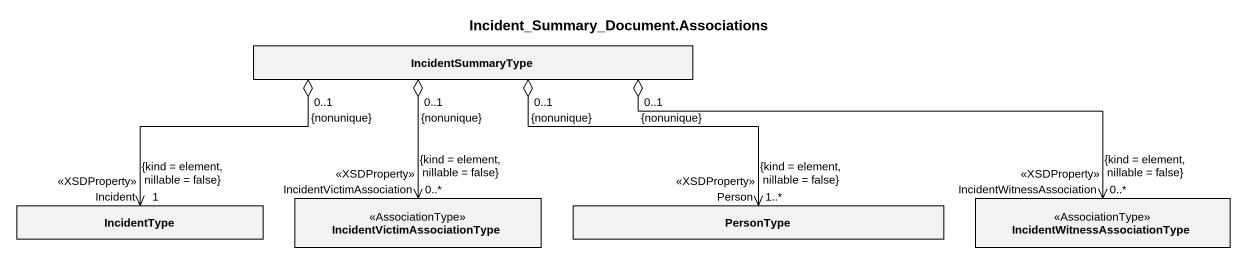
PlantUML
@startuml
title Incident_Summary_Document.Associations
hide circle
hide empty members
class IncidentSummaryType
class IncidentType
class "IncidentVictimAssociationType" as IncidentVictimAssociationTyp <<AssociationType>>
class PersonType
class "IncidentWitnessAssociationType" as IncidentWitnessAssociationTy <<AssociationType>>
IncidentSummaryType "0..1\n{nonunique}" o-left-> "Incident\n<<XSDProperty>>\n1\n{kind = element, nillable = false}" IncidentType
IncidentSummaryType "0..1\n{nonunique}" o--> "IncidentVictimAssociation\n<<XSDProperty>>\n0..*\n{kind = element, nillable = false}" IncidentVictimAssociationTyp
IncidentSummaryType "0..1\n{nonunique}" o-right-> "Person\n<<XSDProperty>>\n1..*\n{kind = element, nillable = false}" PersonType
IncidentSummaryType "0..1\n{nonunique}" o-right-> "IncidentWitnessAssociation\n<<XSDProperty>>\n0..*\n{kind = element, nillable = false}" IncidentWitnessAssociationTy
@enduml
